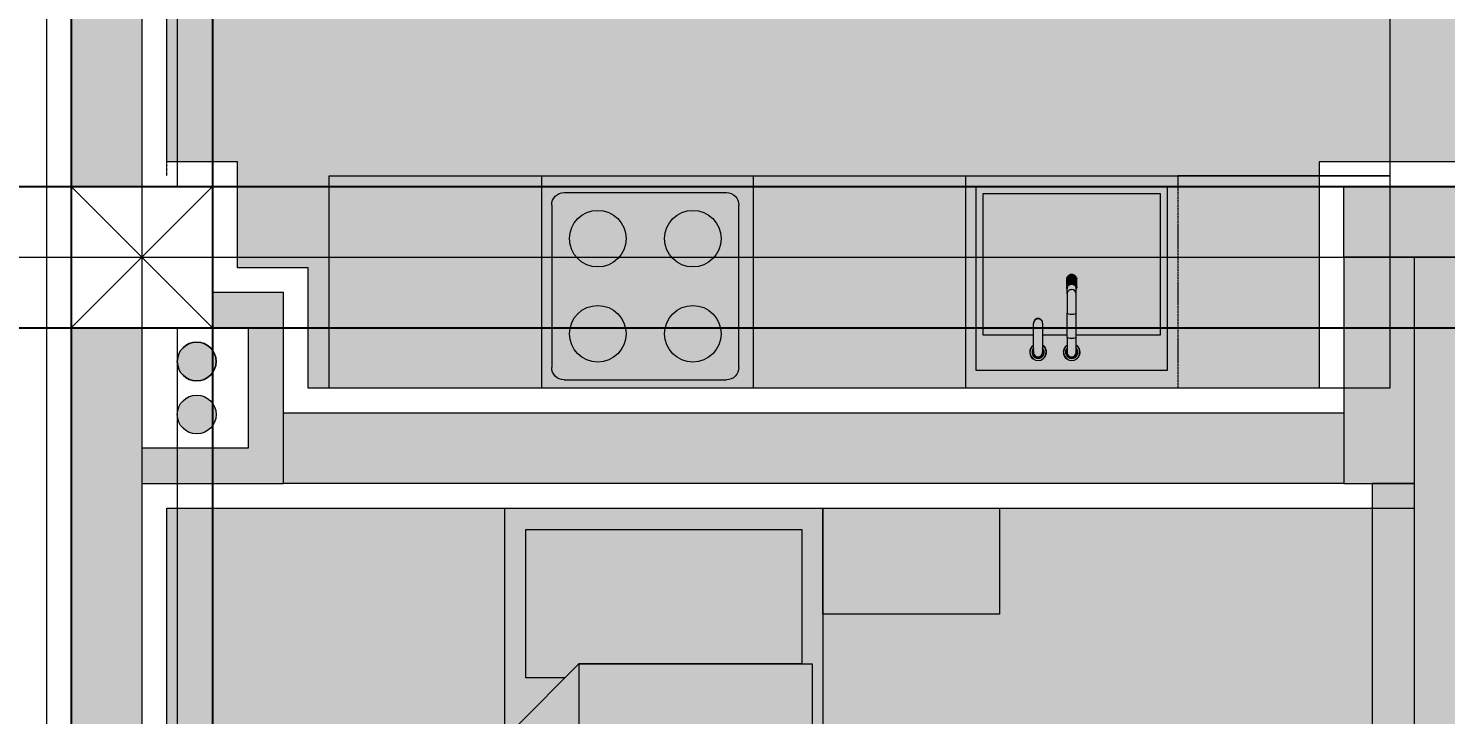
# Model space of a CAD drawing. Header units: millimetres. Extents: x 475616349 to 476941521, y 4620115302 to 4621446928.
# Drawn here: x 476469284 to 476473293, y 4620346800 to 4620348741 of the extents above; entities that cross this region are included whole.
import ezdxf

# ---------------------------------------------------------------- set-up
doc = ezdxf.new("R2010")
doc.units = ezdxf.units.MM
doc.header["$MEASUREMENT"] = 0
doc.linetypes.add('ACAD_ISO02W100', pattern=[7.5, 6, -1.5])
doc.linetypes.add('dash fine 0_25', pattern=[0.5952, 0.2976, -0.2976])
for name, color, linetype, lineweight in [('2D Drafting - General_Pen_No__1_Pen_No__7', 7, 'Continuous', 0), ('2D Drafting - General_Pen_No__250_Pen_No__7_Pen_No__250', 7, 'Continuous', 0), ('2D Drafting - General_Pen_No__250_Pen_No__7_Pen_No__7', 7, 'Continuous', 0), ('G-Anno-Nplt_Pen_No__151', 151, 'Continuous', 0), ('G-Anno-Nplt_Pen_No__4', 7, 'Continuous', 0), ('New_--------AVEJI_MODZRAVI_Pen_No__7', 7, 'Continuous', 0), ('New_--------AVEJI_UDZRAVI_Pen_No__7', 7, 'Continuous', 0), ('New_R03_Nakveti_Pen_No__4', 7, 'Continuous', 0), ('New_reg_nak_Pen_No__7', 7, 'Continuous', 0), ('shaxtebi da milebi_Pen_No__1_Pen_No__1_Pen_No__1', 1, 'Continuous', 0), ('shaxtebi da milebi_Pen_No__1_Pen_No__1_Pen_No__250', 7, 'Continuous', 0), ('shaxtebi da milebi_Pen_No__5_Pen_No__5_Pen_No__250', 7, 'Continuous', 0), ('zoma_Pen_No__5_Pen_No__5', 5, 'Continuous', 0)]:
    doc.layers.add(name, color=color, linetype=linetype, lineweight=lineweight)
doc.layers.add('New_--aveji_Pen_No__251', color=7, linetype='Continuous', lineweight=0, true_color=0x656565)
doc.layers.add('shaxtebi da milebi_Pen_No__5_Pen_No__5_Pen_No__252', color=7, linetype='Continuous', lineweight=0, true_color=0x666666)
doc.layers.add('New_R03_Nakveti', color=7, linetype='Continuous')
doc.layers.add('zoma', color=7, linetype='Continuous')
doc.styles.add('GENERATED_STYLE_2', font='arial.ttf')
doc.dimstyles.new('GENERATED_STYLE__12', dxfattribs={"dimtxt": 150, "dimasz": 68.640772, "dimexe": 0.18, "dimexo": 900, "dimgap": 0.09, "dimtad": 1, "dimlfac": 0.001, "dimzin": 0, "dimdsep": 46, "dimtxsty": 'GENERATED_STYLE_2', "dimblk": 'ARROWHEAD_2', "dimblk1": 'ARROWHEAD_2', "dimblk2": 'ARROWHEAD_2', "dimcen": 0.09, "dimclrd": 7, "dimclre": 7, "dimclrt": 7, "dimadec": 0, "dimazin": 0, "dimtfac": 1, "dimtdec": 4, "dimtmove": 2, "dimatfit": 3, "dimfxl": 1, "dimtolj": 1, "dimtzin": 0, "dimarcsym": 0})
doc.dimstyles.new('GENERATED_STYLE__3', dxfattribs={"dimtxt": 200, "dimasz": 64.421331, "dimexe": 0.18, "dimexo": 3, "dimgap": 0.09, "dimtad": 1, "dimtih": 1, "dimtoh": 1, "dimlfac": 0.001, "dimzin": 0, "dimdsep": 46, "dimtxsty": 'GENERATED_STYLE_2', "dimblk": 'ARROWHEAD_2', "dimblk1": 'ARROWHEAD_2', "dimblk2": 'ARROWHEAD_2', "dimcen": 0.09, "dimclrd": 142, "dimclre": 142, "dimclrt": 142, "dimadec": 0, "dimazin": 0, "dimtfac": 1, "dimtdec": 4, "dimtmove": 2, "dimatfit": 3, "dimfxl": 1, "dimtolj": 1, "dimtzin": 0, "dimarcsym": 0})
doc.dimstyles.new('GENERATED_STYLE__9', dxfattribs={"dimtxt": 100, "dimasz": 68.640772, "dimexe": 0.18, "dimexo": 900, "dimgap": 0.09, "dimtad": 1, "dimlfac": 0.001, "dimzin": 0, "dimdsep": 46, "dimtxsty": 'GENERATED_STYLE_2', "dimblk": 'ARROWHEAD_2', "dimblk1": 'ARROWHEAD_2', "dimblk2": 'ARROWHEAD_2', "dimcen": 0.09, "dimclrd": 7, "dimclre": 7, "dimclrt": 7, "dimadec": 0, "dimazin": 0, "dimtfac": 1, "dimtdec": 4, "dimtmove": 0, "dimatfit": 3, "dimfxl": 1, "dimtolj": 1, "dimtzin": 0, "dimarcsym": 0})

# ---------------------------------------------------------------- blocks, each defined once
blk = doc.blocks.new('Bed Layout 23_3')
at = {"layer": 'New_R03_Nakveti_Pen_No__4', "color": 7, "linetype": 'Continuous', "lineweight": 0}
for p, q in [((-450, 0), (-950, 0)), ((-950, 0), (-950, -300)), ((-450, -300), (-450, 0)), ((450, 0), (-450, 0)), ((-450, 0), (-450, -2000)), ((450, -2000), (450, 0)), ((-950, -300), (-450, -300)), ((240, -440), (240, -620)), ((420, -620), (240, -620)), ((-450, -2000), (450, -2000))]:
    blk.add_line(p, q, dxfattribs=at)
at = {"layer": 'New_R03_Nakveti_Pen_No__4', "color": 7, "linetype": 'Continuous', "lineweight": 0, "flags": 128}
for points in [[(240, -440), (280, -480), (390, -480), (390, -60), (-390, -60), (-390, -440)], [(-420, -1970), (420, -1970), (420, -620), (240, -440), (-420, -440)]]:
    blk.add_lwpolyline(points, close=True, dxfattribs=at)
blk = doc.blocks.new('ARROWHEAD_2')
at = {"color": 0, "linetype": 'Continuous', "lineweight": 0}
for p, q in [((-0.378, -0.655), (0.378, 0.655)), ((0, 0), (-1, 0))]:
    blk.add_line(p, q, dxfattribs=at)
blk = doc.blocks.new('*D4039')
at = {"layer": 'Defpoints', "color": 0, "linetype": 'Continuous', "transparency": 16777216}
for p in [(476469405, 4620355430.7), (476469805, 4620355430.7), (476469805, 4620338180.3)]:
    blk.add_point(p, dxfattribs=at)
at = {"layer": 'zoma', "color": 142, "linetype": 'Continuous', "lineweight": -2, "transparency": 16777216}
for p, q in [((476469405, 4620355427.7), (476469405, 4620338180.1)), ((476469805, 4620355427.7), (476469805, 4620338180.1)), ((476469469.4, 4620338180.3), (476469740.6, 4620338180.3))]:
    blk.add_line(p, q, dxfattribs=at)
at = {"layer": 'zoma', "color": 142, "linetype": 'Continuous', "lineweight": -2, "transparency": 16777216, "xscale": 64.4213309708986, "yscale": 64.4213309708986, "zscale": 64.4213309708986, "rotation": 180}
blk.add_blockref('ARROWHEAD_2', (476469405, 4620338180.3), dxfattribs=at)
at = {"layer": 'zoma', "color": 142, "linetype": 'Continuous', "lineweight": -2, "transparency": 16777216, "xscale": 64.4213309708986, "yscale": 64.4213309708986, "zscale": 64.4213309708986}
blk.add_blockref('ARROWHEAD_2', (476469805, 4620338180.3), dxfattribs=at)
at = {"layer": 'zoma', "color": 142, "linetype": 'Continuous', "lineweight": 0, "transparency": 16777216, "insert": (476469108.2, 4620338320.3), "char_height": 200, "attachment_point": 5, "style": 'GENERATED_STYLE_2'}
blk.add_mtext('\\A1;0.40', dxfattribs=at)
blk = doc.blocks.new('*D4040')
at = {"layer": 'Defpoints', "color": 0, "linetype": 'Continuous', "transparency": 16777216}
for p in [(476469805, 4620355430.7), (476476305, 4620355430.7), (476476305, 4620338180.3)]:
    blk.add_point(p, dxfattribs=at)
at = {"layer": 'zoma', "color": 142, "linetype": 'Continuous', "lineweight": -2, "transparency": 16777216}
for p, q in [((476469805, 4620355427.7), (476469805, 4620338180.1)), ((476476305, 4620355427.7), (476476305, 4620338180.1)), ((476469869.4, 4620338180.3), (476476240.6, 4620338180.3))]:
    blk.add_line(p, q, dxfattribs=at)
at = {"layer": 'zoma', "color": 142, "linetype": 'Continuous', "lineweight": -2, "transparency": 16777216, "xscale": 64.4213309708986, "yscale": 64.4213309708986, "zscale": 64.4213309708986, "rotation": 180}
blk.add_blockref('ARROWHEAD_2', (476469805, 4620338180.3), dxfattribs=at)
at = {"layer": 'zoma', "color": 142, "linetype": 'Continuous', "lineweight": -2, "transparency": 16777216, "xscale": 64.4213309708986, "yscale": 64.4213309708986, "zscale": 64.4213309708986}
blk.add_blockref('ARROWHEAD_2', (476476305, 4620338180.3), dxfattribs=at)
at = {"layer": 'zoma', "color": 142, "linetype": 'Continuous', "lineweight": 0, "transparency": 16777216, "insert": (476473048.7, 4620338320.3), "char_height": 200, "attachment_point": 5, "style": 'GENERATED_STYLE_2'}
blk.add_mtext('\\A1;6.50', dxfattribs=at)
blk = doc.blocks.new('*D3923')
at = {"layer": 'Defpoints', "color": 0, "linetype": 'Continuous', "transparency": 16777216}
for p in [(476467805.1, 4620355693.7), (476533682.1, 4620355693.7), (476467805.1, 4620340493.7)]:
    blk.add_point(p, dxfattribs=at)
at = {"layer": 'zoma', "color": 7, "linetype": 'Continuous', "lineweight": -2, "transparency": 16777216}
for p, q in [((476468705.1, 4620355693.7), (476533682.3, 4620355693.7)), ((476533682.1, 4620355625.1), (476533682.1, 4620348251.7)), ((476533682.1, 4620340562.4), (476533682.1, 4620347923.8)), ((476468705.1, 4620340493.7), (476533682.3, 4620340493.7))]:
    blk.add_line(p, q, dxfattribs=at)
at = {"layer": 'zoma', "color": 7, "linetype": 'Continuous', "lineweight": -2, "transparency": 16777216, "xscale": 68.64077230571034, "yscale": 68.64077230571034, "zscale": 68.64077230571034}
for p, rotation in [((476533682.1, 4620355693.7), 90), ((476533682.1, 4620340493.7), 270)]:
    blk.add_blockref('ARROWHEAD_2', p, dxfattribs=dict(at, rotation=rotation))
at = {"layer": 'zoma', "color": 7, "linetype": 'Continuous', "lineweight": 0, "transparency": 16777216, "insert": (476533682.1, 4620348087.8), "char_height": 100, "attachment_point": 5, "rotation": 90, "style": 'GENERATED_STYLE_2'}
blk.add_mtext('\\A1;15.20', dxfattribs=at)
blk = doc.blocks.new('*D3927')
at = {"layer": 'Defpoints', "color": 0, "linetype": 'Continuous', "transparency": 16777216}
for p in [(476467805.1, 4620347893.7), (476532893, 4620347893.7), (476467805.1, 4620345293.7)]:
    blk.add_point(p, dxfattribs=at)
at = {"layer": 'zoma', "color": 7, "linetype": 'Continuous', "lineweight": -2, "transparency": 16777216}
for p, q in [((476468705.1, 4620347893.7), (476532893.2, 4620347893.7)), ((476532893, 4620347825.1), (476532893, 4620346718.1)), ((476532893, 4620345362.4), (476532893, 4620346456.8)), ((476468705.1, 4620345293.7), (476532893.2, 4620345293.7))]:
    blk.add_line(p, q, dxfattribs=at)
at = {"layer": 'zoma', "color": 7, "linetype": 'Continuous', "lineweight": -2, "transparency": 16777216, "xscale": 68.64077230571034, "yscale": 68.64077230571034, "zscale": 68.64077230571034}
for p, rotation in [((476532893, 4620347893.7), 90), ((476532893, 4620345293.7), 270)]:
    blk.add_blockref('ARROWHEAD_2', p, dxfattribs=dict(at, rotation=rotation))
at = {"layer": 'zoma', "color": 7, "linetype": 'Continuous', "lineweight": 0, "transparency": 16777216, "insert": (476532893, 4620346587.4), "char_height": 100, "attachment_point": 5, "rotation": 90, "style": 'GENERATED_STYLE_2'}
blk.add_mtext('\\A1;2.60', dxfattribs=at)
blk = doc.blocks.new('*D3928')
at = {"layer": 'Defpoints', "color": 0, "linetype": 'Continuous', "transparency": 16777216}
for p in [(476467805.1, 4620348293.7), (476533022.8, 4620348293.7), (476467805.1, 4620347893.7)]:
    blk.add_point(p, dxfattribs=at)
at = {"layer": 'zoma', "color": 7, "linetype": 'Continuous', "lineweight": -2, "transparency": 16777216}
for p, q in [((476468705.1, 4620348293.7), (476533022.9, 4620348293.7)), ((476533022.8, 4620348225.1), (476533022.8, 4620347962.4)), ((476468705.1, 4620347893.7), (476533022.9, 4620347893.7)), ((476533022.8, 4620347893.7), (476533022.8, 4620347596.9))]:
    blk.add_line(p, q, dxfattribs=at)
at = {"layer": 'zoma', "color": 7, "linetype": 'Continuous', "lineweight": -2, "transparency": 16777216, "xscale": 68.64077230571034, "yscale": 68.64077230571034, "zscale": 68.64077230571034}
for p, rotation in [((476533022.8, 4620348293.7), 90), ((476533022.8, 4620347893.7), 270)]:
    blk.add_blockref('ARROWHEAD_2', p, dxfattribs=dict(at, rotation=rotation))
at = {"layer": 'zoma', "color": 7, "linetype": 'Continuous', "lineweight": 0, "transparency": 16777216, "insert": (476532893, 4620347596.9), "char_height": 100, "attachment_point": 5, "rotation": 90, "style": 'GENERATED_STYLE_2'}
blk.add_mtext('\\A1;0.40', dxfattribs=at)
blk = doc.blocks.new('*D3929')
at = {"layer": 'Defpoints', "color": 0, "linetype": 'Continuous', "transparency": 16777216}
for p in [(476467805.3, 4620348893.7), (476532893, 4620348893.7), (476467805.1, 4620348293.7)]:
    blk.add_point(p, dxfattribs=at)
at = {"layer": 'zoma', "color": 7, "linetype": 'Continuous', "lineweight": -2, "transparency": 16777216}
for p, q in [((476468705.3, 4620348893.7), (476532893.2, 4620348893.7)), ((476532893, 4620348825.1), (476532893, 4620348717.2)), ((476532893, 4620348362.4), (476532893, 4620348457.6)), ((476468705.1, 4620348293.7), (476532893.2, 4620348293.7))]:
    blk.add_line(p, q, dxfattribs=at)
at = {"layer": 'zoma', "color": 7, "linetype": 'Continuous', "lineweight": -2, "transparency": 16777216, "xscale": 68.64077230571034, "yscale": 68.64077230571034, "zscale": 68.64077230571034}
for p, rotation in [((476532893, 4620348893.7), 90), ((476532893, 4620348293.7), 270)]:
    blk.add_blockref('ARROWHEAD_2', p, dxfattribs=dict(at, rotation=rotation))
at = {"layer": 'zoma', "color": 7, "linetype": 'Continuous', "lineweight": 0, "transparency": 16777216, "insert": (476532893, 4620348587.4), "char_height": 100, "attachment_point": 5, "rotation": 90, "style": 'GENERATED_STYLE_2'}
blk.add_mtext('\\A1;0.60', dxfattribs=at)
blk = doc.blocks.new('*D3949')
at = {"layer": 'Defpoints', "color": 0, "linetype": 'Continuous', "transparency": 16777216}
for p in [(476469405, 4620355693.8), (476453332.4, 4620340493.8), (476469405, 4620340493.8)]:
    blk.add_point(p, dxfattribs=at)
at = {"layer": 'zoma', "color": 7, "linetype": 'Continuous', "lineweight": -2, "transparency": 16777216}
for p, q in [((476469405, 4620354793.8), (476469405, 4620340493.6)), ((476453332.4, 4620341393.8), (476453332.4, 4620340493.9)), ((476453401.1, 4620340493.8), (476469336.4, 4620340493.8))]:
    blk.add_line(p, q, dxfattribs=at)
at = {"layer": 'zoma', "color": 7, "linetype": 'Continuous', "lineweight": -2, "transparency": 16777216, "xscale": 68.64077230571034, "yscale": 68.64077230571034, "zscale": 68.64077230571034, "rotation": 180}
blk.add_blockref('ARROWHEAD_2', (476453332.4, 4620340493.8), dxfattribs=at)
at = {"layer": 'zoma', "color": 7, "linetype": 'Continuous', "lineweight": -2, "transparency": 16777216, "xscale": 68.64077230571034, "yscale": 68.64077230571034, "zscale": 68.64077230571034}
blk.add_blockref('ARROWHEAD_2', (476469405, 4620340493.8), dxfattribs=at)
at = {"layer": 'zoma', "color": 7, "linetype": 'Continuous', "lineweight": 0, "transparency": 16777216, "insert": (476466938.6, 4620340843.8), "char_height": 150, "attachment_point": 5, "style": 'GENERATED_STYLE_2'}
blk.add_mtext('\\A1;16.07', dxfattribs=at)

msp = doc.modelspace()

# ---------------------------------------------------------------- hatches: boundary and pattern name
at = {"layer": '2D Drafting - General_Pen_No__250_Pen_No__7_Pen_No__7', "linetype": 'Continuous', "lineweight": 0}
for points in [[(476469605.267, 4620348893.75), (476469605.267, 4620348293.75), (476469405.267, 4620348293.75), (476469405.267, 4620348893.75)], [(476476305.012, 4620348293.75), (476476305.012, 4620348093.75), (476473005.012, 4620348093.75), (476473005.012, 4620348293.75)], [(476473005.012, 4620348093.75), (476473005.012, 4620347453.562), (476473205.012, 4620347453.562), (476473205.012, 4620348093.75)], [(476469604.998, 4620347453.563), (476470004.998, 4620347453.563), (476470004.998, 4620347993.75), (476469904.998, 4620347993.75), (476469804.998, 4620347993.75), (476469804.998, 4620347893.75), (476469904.998, 4620347893.75), (476469904.998, 4620347553.75), (476469604.998, 4620347553.75)], [(476469605.012, 4620347893.75), (476469605.012, 4620346693.75), (476469405.012, 4620346693.75), (476469405.012, 4620347893.75)], [(476470004.998, 4620347653.563), (476473005.012, 4620347653.563), (476473005.012, 4620347453.563), (476470004.998, 4620347453.563)], [(476473205.012, 4620345063.087), (476473205.012, 4620347453.563), (476473085.012, 4620347453.563), (476473085.012, 4620345063.087)]]:
    msp.add_hatch(color=7, dxfattribs=at).paths.add_polyline_path(points)
at = {"layer": 'G-Anno-Nplt_Pen_No__151', "linetype": 'Continuous', "lineweight": 0, "true_color": 0x1f2f3f}
for points in [[(476469675.012, 4620353823.75), (476473275.012, 4620353823.75), (476473275.012, 4620355423.75), (476476235.012, 4620355423.75), (476476235.012, 4620355223.75), (476476235.012, 4620352356.916), (476476305.012, 4620352356.916), (476476305.012, 4620350454.126), (476475905.012, 4620350454.126), (476475905.012, 4620349843.75), (476476435.012, 4620349843.75), (476476435.012, 4620348363.75), (476472935.012, 4620348363.75), (476472935.012, 4620347723.563), (476470075.012, 4620347723.563), (476470075.012, 4620348063.751), (476469875.012, 4620348063.751), (476469875.012, 4620348363.75), (476469675.012, 4620348363.75)], [(476469675.011, 4620340963.75), (476469675.011, 4620347383.562), (476473205.012, 4620347383.562), (476473205.012, 4620348093.75), (476475864.81, 4620348093.75), (476475864.81, 4620347693.75), (476476475.012, 4620347693.75), (476476475.012, 4620347823.75), (476476775.012, 4620347823.75), (476476775.012, 4620348383.675), (476478735.012, 4620348383.675), (476478735.012, 4620347943.488), (476479135.012, 4620347943.488), (476479135.012, 4620342963.75), (476476435.012, 4620342963.756), (476476435.012, 4620340963.75), (476476235.012, 4620340963.75), (476476235.012, 4620340763.75), (476469875.012, 4620340763.75), (476469875.012, 4620340963.75)]]:
    msp.add_hatch(color=169, dxfattribs=at).paths.add_polyline_path(points)
at = {"layer": 'shaxtebi da milebi_Pen_No__1_Pen_No__1_Pen_No__1', "linetype": 'Continuous', "lineweight": 0}
h = msp.add_hatch(color=1, dxfattribs=at)
edge = h.paths.add_edge_path()
edge.add_arc((476469759.998, 4620347798.75), 55, 270.000001, 450.000001)
edge.add_arc((476469759.998, 4620347798.75), 55, 90.000001, 270.000001)
at = {"layer": 'shaxtebi da milebi_Pen_No__5_Pen_No__5_Pen_No__252', "linetype": 'Continuous', "lineweight": 0, "true_color": 0x666666}
h = msp.add_hatch(color=251, dxfattribs=at)
edge = h.paths.add_edge_path()
edge.add_arc((476469759.998, 4620347648.75), 55, 90, 270, ccw=False)
edge.add_arc((476469759.998, 4620347648.75), 55, -90, 90, ccw=False)

# ---------------------------------------------------------------- linework, layer by layer
at = {"layer": '2D Drafting - General_Pen_No__1_Pen_No__7', "color": 7, "linetype": 'Continuous', "lineweight": 0}
for p, q in [((476469405.012, 4620347893.75), (476469805.012, 4620348293.75)), ((476469805.012, 4620347893.75), (476469405.012, 4620348293.75))]:
    msp.add_line(p, q, dxfattribs=at)
at = {"layer": '2D Drafting - General_Pen_No__1_Pen_No__7', "color": 7, "linetype": 'Continuous', "lineweight": 0, "flags": 128}
for points in [[(476469405.012, 4620348293.75), (476469405.012, 4620355293.75), (476469705.012, 4620355293.75), (476469705.012, 4620348293.75)], [(476469405.012, 4620347893.75), (476469805.012, 4620347893.75), (476469805.012, 4620348293.75), (476469405.012, 4620348293.75)], [(476469405.012, 4620340893.75), (476469405.012, 4620347893.75), (476469705.012, 4620347893.75), (476469705.012, 4620340893.75)]]:
    msp.add_lwpolyline(points, close=True, dxfattribs=at)
at = {"layer": '2D Drafting - General_Pen_No__250_Pen_No__7_Pen_No__250', "color": 7, "linetype": 'Continuous', "lineweight": 0, "flags": 128}
for points in [[(476473005.012, 4620348093.75), (476473005.012, 4620347453.562), (476473205.012, 4620347453.562), (476473205.012, 4620348093.75)], [(476469604.998, 4620347453.563), (476470004.998, 4620347453.563), (476470004.998, 4620347993.75), (476469904.998, 4620347993.75), (476469804.998, 4620347993.75), (476469804.998, 4620347893.75), (476469904.998, 4620347893.75), (476469904.998, 4620347553.75), (476469604.998, 4620347553.75)], [(476473205.012, 4620345063.087), (476473205.012, 4620347453.563), (476473085.012, 4620347453.563), (476473085.012, 4620345063.087)]]:
    msp.add_lwpolyline(points, close=True, dxfattribs=at)
at = {"layer": '2D Drafting - General_Pen_No__250_Pen_No__7_Pen_No__7', "color": 7, "linetype": 'Continuous', "lineweight": 0, "flags": 128}
for points in [[(476476305.012, 4620348293.75), (476476305.012, 4620348093.75), (476473005.012, 4620348093.75), (476473005.012, 4620348293.75)], [(476470004.998, 4620347653.563), (476473005.012, 4620347653.563), (476473005.012, 4620347453.563), (476470004.998, 4620347453.563)]]:
    msp.add_lwpolyline(points, close=True, dxfattribs=at)
at = {"layer": 'G-Anno-Nplt_Pen_No__4', "color": 7, "linetype": 'Continuous', "lineweight": 0, "flags": 128}
for points in [[(476469675.012, 4620353823.75), (476473275.012, 4620353823.75), (476473275.012, 4620355423.75), (476476235.012, 4620355423.75), (476476235.012, 4620355223.75), (476476235.012, 4620352356.916), (476476305.012, 4620352356.916), (476476305.012, 4620350454.126), (476475905.012, 4620350454.126), (476475905.012, 4620349843.75), (476476435.012, 4620349843.75), (476476435.012, 4620348363.75), (476472935.012, 4620348363.75), (476472935.012, 4620347723.563), (476470075.012, 4620347723.563), (476470075.012, 4620348063.751), (476469875.012, 4620348063.751), (476469875.012, 4620348363.75), (476469675.012, 4620348363.75)], [(476469675.011, 4620340963.75), (476469675.011, 4620347383.562), (476473205.012, 4620347383.562), (476473205.012, 4620348093.75), (476475864.81, 4620348093.75), (476475864.81, 4620347693.75), (476476475.012, 4620347693.75), (476476475.012, 4620347823.75), (476476775.012, 4620347823.75), (476476775.012, 4620348383.675), (476478735.012, 4620348383.675), (476478735.012, 4620347943.488), (476479135.012, 4620347943.488), (476479135.012, 4620342963.75), (476476435.012, 4620342963.756), (476476435.012, 4620340963.75), (476476235.012, 4620340963.75), (476476235.012, 4620340763.75), (476469875.012, 4620340763.75), (476469875.012, 4620340963.75)]]:
    msp.add_lwpolyline(points, close=True, dxfattribs=at)
at = {"layer": 'New_--------AVEJI_MODZRAVI_Pen_No__7', "color": 7, "linetype": 'dash fine 0_25', "lineweight": 0}
msp.add_lwpolyline([(476469675.012, 4620348323.564), (476469675.012, 4620348987.083), (476473135.013, 4620348987.082)], dxfattribs=at)
at = {"layer": 'New_--------AVEJI_UDZRAVI_Pen_No__7', "color": 7, "linetype": 'Continuous', "lineweight": 0}
for p, q in [((476473135.013, 4620348987.082), (476473135.012, 4620348323.562)), ((476473135.012, 4620348323.562), (476472535.012, 4620348323.563)), ((476470799.161, 4620348276.517), (476471258.428, 4620348276.517)), ((476470763.986, 4620348241.343), (476470763.986, 4620347782.075)), ((476471293.637, 4620347782.075), (476471293.637, 4620348241.343)), ((476470799.16, 4620347746.901), (476471258.428, 4620347746.9))]:
    msp.add_line(p, q, dxfattribs=at)
for points in [[(476473135.012, 4620348323.563), (476473135.012, 4620347723.563), (476470135.012, 4620347723.563), (476470135.012, 4620348323.563)], [(476470135.012, 4620347723.563), (476470135.012, 4620348323.563), (476470735.012, 4620348323.563), (476470735.012, 4620347723.563)], [(476471335.012, 4620347723.563), (476471335.012, 4620348323.563), (476471935.012, 4620348323.563), (476471935.012, 4620347723.563)]]:
    msp.add_lwpolyline(points, close=True, dxfattribs=at)
for centre in [(476470894.369, 4620348146.169), (476471163.254, 4620348146.169), (476470894.369, 4620347877.249), (476471163.254, 4620347877.249)]:
    msp.add_circle(centre, 80, dxfattribs=at)
for points in [[(476470763.986, 4620348241.343), (476470763.986, 4620348260.773), (476470779.73, 4620348276.517), (476470799.161, 4620348276.517)], [(476471258.428, 4620348276.517), (476471277.859, 4620348276.517), (476471293.637, 4620348260.773), (476471293.637, 4620348241.343)], [(476470799.16, 4620347746.901), (476470779.73, 4620347746.901), (476470763.986, 4620347762.645), (476470763.986, 4620347782.075)], [(476471293.637, 4620347782.075), (476471293.637, 4620347762.644), (476471277.858, 4620347746.9), (476471258.462, 4620347746.9)]]:
    msp.add_open_spline(points, degree=3, dxfattribs=at)
at = {"layer": 'New_--aveji_Pen_No__251', "color": 251, "linetype": 'Continuous', "lineweight": 0, "true_color": 0x656565}
for p, q in [((476472220.826, 4620348033.725), (476472220.826, 4620348009.762)), ((476472220.826, 4620348005.935), (476472220.826, 4620348029.898)), ((476472221.085, 4620348010.918), (476472221.085, 4620348034.881)), ((476472222.731, 4620348038.417), (476472222.731, 4620348014.454)), ((476472223.467, 4620348015.434), (476472223.467, 4620348039.397)), ((476472226.039, 4620348040.611), (476472226.039, 4620348014.96)), ((476472226.509, 4620348042.103), (476472226.509, 4620348018.14)), ((476472227.61, 4620348018.794), (476472227.61, 4620348042.757)), ((476472230.165, 4620348043.064), (476472230.165, 4620348017.413)), ((476472231.584, 4620348044.221), (476472231.584, 4620348020.258)), ((476472232.882, 4620348020.488), (476472232.882, 4620348044.451)), ((476472235.031, 4620348043.925), (476472235.031, 4620348018.274)), ((476472237.183, 4620348044.451), (476472237.183, 4620348020.488)), ((476472238.482, 4620348020.258), (476472238.482, 4620348044.221)), ((476472239.898, 4620348043.064), (476472239.898, 4620348017.413)), ((476472242.454, 4620348042.755), (476472242.454, 4620348018.787)), ((476472242.455, 4620348042.756), (476472242.455, 4620348018.793)), ((476472243.556, 4620348018.138), (476472243.556, 4620348042.101)), ((476472244.023, 4620348040.611), (476472244.023, 4620348014.96)), ((476472246.594, 4620348039.394), (476472246.594, 4620348015.426)), ((476472246.597, 4620348039.394), (476472246.597, 4620348015.431)), ((476472247.333, 4620348014.451), (476472247.333, 4620348038.414)), ((476472248.975, 4620348034.879), (476472248.975, 4620348010.911)), ((476472248.978, 4620348034.878), (476472248.978, 4620348010.915)), ((476472249.232, 4620348009.75), (476472249.232, 4620348005.929)), ((476472249.236, 4620348009.759), (476472249.236, 4620348033.722)), ((476472249.236, 4620348009.758), (476472249.236, 4620348005.932)), ((476472222.151, 4620347990.496), (476472222.151, 4620348005.215)), ((476472222.151, 4620347990.496), (476472222.151, 4620347935.375)), ((476472247.911, 4620347990.496), (476472247.911, 4620348005.215)), ((476472247.911, 4620347935.375), (476472247.911, 4620347990.496)), ((476472222.151, 4620347867.334), (476472222.151, 4620347935.375)), ((476472247.911, 4620347867.334), (476472247.911, 4620347935.375)), ((476472127.081, 4620347907.752), (476472127.081, 4620347906.328)), ((476472127.081, 4620347824.863), (476472127.081, 4620347906.328)), ((476472152.84, 4620347906.328), (476472152.84, 4620347907.752)), ((476472152.84, 4620347906.328), (476472152.84, 4620347824.863)), ((476472222.151, 4620347873.298), (476472152.84, 4620347873.298)), ((476472222.151, 4620347867.334), (476472222.151, 4620347824.863)), ((476472247.911, 4620347824.863), (476472247.911, 4620347867.334))]:
    msp.add_line(p, q, dxfattribs=at)
at = {"layer": 'New_--aveji_Pen_No__251', "color": 251, "linetype": 'ACAD_ISO02W100', "lineweight": 0, "true_color": 0x656565}
for points in [[(476471935.012, 4620348323.563), (476471935.012, 4620347723.563)], [(476472535.012, 4620348323.563), (476472535.012, 4620347723.563)]]:
    msp.add_lwpolyline(points, dxfattribs=at)
at = {"layer": 'New_--aveji_Pen_No__251', "color": 251, "linetype": 'Continuous', "lineweight": 0, "true_color": 0x656565}
msp.add_lwpolyline([(476471964.955, 4620347773.563), (476471964.955, 4620348293.563), (476472505.07, 4620348293.563), (476472505.07, 4620347773.563)], close=True, dxfattribs=at)
msp.add_lwpolyline([(476472127.081, 4620347873.298), (476471984.955, 4620347873.298), (476471984.955, 4620348273.563), (476472485.07, 4620348273.563), (476472485.07, 4620347873.298), (476472247.911, 4620347873.298)], dxfattribs=at)
for centre, radius, start, end in [((476472139.96, 4620347824.863), 23.813, 122.741861, 270.00001), ((476472139.96, 4620347824.863), 23.805, 122.755091, 270.00001), ((476472139.96, 4620347824.863), 23.778, 122.796756, 270.00001), ((476472139.96, 4620347824.863), 23.724, 122.880384, 270.00001), ((476472139.96, 4620347824.863), 23.635, 123.020132, 270.00001), ((476472139.96, 4620347824.863), 23.146, 123.811219, 270.00001), ((476472139.96, 4620347824.863), 17.327, 138.016928, 270.00001), ((476472139.96, 4620347824.863), 16.761, 140.211072, 270.00001), ((476472139.96, 4620347824.863), 16.55, 141.097189, 270.00001), ((476472139.96, 4620347824.863), 16.328, 142.073593, 270.00001), ((476472139.96, 4620347824.863), 15.483, 146.287753, 270.00001), ((476472139.96, 4620347824.863), 13.402, 163.949103, 270.00001), ((476472139.96, 4620347824.863), 12.88, 180, 0), ((476472139.96, 4620347824.863), 23.813, 270.00001, 57.258148), ((476472139.96, 4620347824.863), 23.805, 270.00001, 57.244921), ((476472139.96, 4620347824.863), 23.778, 270.00001, 57.203255), ((476472139.96, 4620347824.863), 23.724, 270.00001, 57.119677), ((476472139.96, 4620347824.863), 23.635, 270.00001, 56.979877), ((476472139.96, 4620347824.863), 23.146, 270.00001, 56.188789), ((476472139.96, 4620347824.863), 17.327, 270.00001, 41.983076), ((476472139.96, 4620347824.863), 16.761, 270.00001, 39.78893), ((476472139.96, 4620347824.863), 16.55, 270.00001, 38.902813), ((476472139.96, 4620347824.863), 16.328, 270.00001, 37.926409), ((476472139.96, 4620347824.863), 15.483, 270.00001, 33.712249), ((476472139.96, 4620347824.863), 13.402, 270.00001, 16.050897), ((476472235.031, 4620347824.863), 23.813, 122.741861, 270.00001), ((476472235.031, 4620347824.863), 23.805, 122.755091, 270.00001), ((476472235.031, 4620347824.863), 23.778, 122.796756, 270.00001), ((476472235.031, 4620347824.863), 23.724, 122.880384, 270.00001), ((476472235.031, 4620347824.863), 23.635, 123.020132, 270.00001), ((476472235.031, 4620347824.863), 23.146, 123.811219, 270.00001), ((476472235.031, 4620347824.863), 17.327, 138.016928, 270.00001), ((476472235.031, 4620347824.863), 16.761, 140.211072, 270.00001), ((476472235.031, 4620347824.863), 16.55, 141.097189, 270.00001), ((476472235.031, 4620347824.863), 16.328, 142.073593, 270.00001), ((476472235.031, 4620347824.863), 15.483, 146.287753, 270.00001), ((476472235.031, 4620347824.863), 13.402, 163.949103, 270.00001), ((476472235.031, 4620347824.863), 12.88, 180, 270.00001), ((476472235.031, 4620347824.863), 23.813, 270.00001, 57.258148), ((476472235.031, 4620347824.863), 23.805, 270.00001, 57.244921), ((476472235.031, 4620347824.863), 23.778, 270.00001, 57.203255), ((476472235.031, 4620347824.863), 23.724, 270.00001, 57.119677), ((476472235.031, 4620347824.863), 23.635, 270.00001, 56.979879), ((476472235.031, 4620347824.863), 23.146, 270.00001, 56.188789), ((476472235.031, 4620347824.863), 17.327, 270.00001, 41.983076), ((476472235.031, 4620347824.863), 16.761, 270.00001, 39.78893), ((476472235.031, 4620347824.863), 16.55, 270.00001, 38.902813), ((476472235.031, 4620347824.863), 16.328, 270.00001, 37.926409), ((476472235.031, 4620347824.863), 15.483, 270.00001, 33.712249), ((476472235.031, 4620347824.863), 13.402, 270.00001, 16.050897), ((476472235.031, 4620347824.863), 12.88, 270.00001, 0)]:
    msp.add_arc(centre, radius, start, end, dxfattribs=at)
for centre, major_axis, ratio, start_param, end_param in [((476472235.031, 4620348007.847), (-14.367, 0), 0.88988826, 0.15012236, 0.24232781), ((476472235.031, 4620348031.81), (-14.367, 0), 0.88988826, 6.04060858, 6.13281406), ((476472235.031, 4620348007.847), (-14.367, 0), 0.88988826, 6.04060858, 6.13281399), ((476472235.031, 4620348007.257), (-13.515, 0), 0.88988826, 5.97117764, 6.20216828), ((476472235.031, 4620348007.257), (-13.515, 0), 0.88988826, 0.08069143, 0.30793908), ((476472235.031, 4620348005.215), (-12.88, 0), 0.88988826, 4.71238898, 6.28318531), ((476472235.031, 4620348007.04), (-12.82, 0), 0.88988826, 5.90202136, 6.27159918), ((476472235.031, 4620348007.04), (-12.82, 0), 0.88988826, 0.01153518, 0.05090817), ((476472235.031, 4620348031.81), (-14.367, 0), 0.88988826, 5.64790952, 5.74011495), ((476472235.031, 4620348007.847), (-14.367, 0), 0.88988826, 5.64790952, 5.74011495), ((476472235.031, 4620348007.257), (-13.515, 0), 0.88988826, 5.57847855, 5.80946922), ((476472235.031, 4620348007.04), (-12.82, 0), 0.88988826, 5.50932229, 5.87890013), ((476472235.031, 4620348034.44), (-11.65, 0), 0.88988826, 5.57467637, 5.66419212), ((476472235.031, 4620348007.04), (-12.82, 0), 0.88988826, 5.1166232, 5.48620103), ((476472235.031, 4620348007.257), (-13.515, 0), 0.88988826, 5.18577946, 5.41677015), ((476472235.031, 4620348031.81), (-14.367, 0), 0.88988826, 5.25521041, 5.34741586), ((476472235.031, 4620348007.847), (-14.367, 0), 0.88988826, 5.25521041, 5.34741586), ((476472235.031, 4620348034.44), (-11.65, 0), 0.88988826, 4.10641306, 5.31802189), ((476472235.031, 4620348007.04), (-12.82, 0), 0.88988826, 4.72392409, 5.0935019), ((476472235.031, 4620348007.257), (-13.515, 0), 0.88988826, 4.79308039, 5.02407106), ((476472235.031, 4620348031.81), (-14.367, 0), 0.88988826, 4.86251134, 4.95471679), ((476472235.031, 4620348007.847), (-14.367, 0), 0.88988826, 4.86251133, 4.95471677), ((476472235.031, 4620348005.215), (12.88, 0), 0.88988826, -0.00000006, 1.57079633), ((476472235.031, 4620348007.04), (-12.82, 0), 0.88988826, 4.331225, 4.70080283), ((476472235.031, 4620348007.257), (-13.515, 0), 0.88988826, 4.40038131, 4.63137199), ((476472235.031, 4620348031.81), (-14.367, 0), 0.88988826, 4.46981225, 4.5620177), ((476472235.031, 4620348007.847), (-14.367, 0), 0.88988826, 4.46981226, 4.5620177), ((476472235.031, 4620348007.04), (-12.82, 0), 0.88988826, 3.93852589, 4.30810372), ((476472235.031, 4620348007.257), (-13.515, 0), 0.88988826, 4.00768224, 4.23867289), ((476472235.031, 4620348031.81), (-14.367, 0), 0.88988826, 4.07711315, 4.16931861), ((476472235.031, 4620348007.847), (-14.367, 0), 0.88988826, 4.0771132, 4.16931861), ((476472235.031, 4620348034.44), (-11.65, 0), 0.88988826, 3.76046563, 3.84980682), ((476472235.031, 4620348007.04), (-12.82, 0), 0.88988826, 3.54582678, 3.91540464), ((476472235.031, 4620348007.257), (-13.515, 0), 0.88988826, 3.61498315, 3.84597379), ((476472235.031, 4620348031.81), (-14.367, 0), 0.88988826, 3.68441407, 3.7766195), ((476472235.031, 4620348007.847), (-14.367, 0), 0.88988826, 3.68441407, 3.77661956), ((476472235.031, 4620348007.04), (12.82, 0), 0.88988826, 0.01153504, 0.38111292), ((476472235.031, 4620348007.04), (12.82, 0), 0.88988826, 6.23227716, 6.27159912), ((476472235.031, 4620348007.257), (13.515, 0), 0.88988826, 0.08069142, 0.31168208), ((476472235.031, 4620348007.257), (13.515, 0), 0.88988826, 5.97524624, 6.20216827), ((476472235.031, 4620348031.81), (14.367, 0), 0.88988826, 0.15012233, 0.24232779), ((476472235.031, 4620348007.847), (14.367, 0), 0.88988826, 0.15012233, 0.24232779), ((476472235.031, 4620347990.496), (-12.88, 0), 0.88988826, 4.71238898, 6.28318531), ((476472235.031, 4620347990.496), (12.88, 0), 0.88988826, 0.00000002, 1.57079632), ((476472235.031, 4620348007.847), (14.367, 0), 0.88988826, 6.04060856, 6.13281403), ((476472235.031, 4620347935.375), (12.88, 0), 0.23905575, 3.14159248, 4.71238898), ((476472235.031, 4620347935.375), (12.88, 0), 0.23905575, 4.71238898, 6.28318537), ((476472139.96, 4620347907.752), (-12.88, 0), 0.98480506, 3.14159243, 6.28318509), ((476472139.96, 4620347906.328), (12.88, 0), 0.98480799, -0.00000006, 3.14159267), ((476472235.031, 4620347867.334), (12.88, 0), 0.23905575, 3.14159271, 4.71238898), ((476472235.031, 4620347867.334), (12.88, 0), 0.23905575, 4.71238898, 6.28318537)]:
    msp.add_ellipse(centre, major_axis=major_axis, ratio=ratio, start_param=start_param, end_param=end_param, dxfattribs=at)
for points in [[(476472221.56, 4620348006.288), (476472221.323, 4620348006.166), (476472221.078, 4620348006.049), (476472220.826, 4620348005.935)], [(476472220.83, 4620348009.76), (476472221.081, 4620348009.227), (476472221.324, 4620348008.717), (476472221.56, 4620348008.231)], [(476472221.085, 4620348034.881), (476472221.462, 4620348035.301), (476472221.827, 4620348035.7), (476472222.181, 4620348036.08)], [(476472222.168, 4620348010.949), (476472221.818, 4620348010.931), (476472221.457, 4620348010.921), (476472221.085, 4620348010.918)], [(476472221.56, 4620348008.231), (476472221.783, 4620348007.865), (476472222, 4620348007.513), (476472222.212, 4620348007.173)], [(476472222.212, 4620348006.909), (476472222, 4620348006.704), (476472221.783, 4620348006.497), (476472221.56, 4620348006.288)], [(476472223.131, 4620348011.284), (476472222.819, 4620348011.172), (476472222.498, 4620348011.061), (476472222.168, 4620348010.949)], [(476472222.181, 4620348036.08), (476472222.367, 4620348036.23), (476472222.551, 4620348036.377), (476472222.731, 4620348036.521)], [(476472222.212, 4620348007.173), (476472222.243, 4620348007.107), (476472222.274, 4620348007.042), (476472222.305, 4620348006.978)], [(476472222.3, 4620348006.951), (476472222.271, 4620348006.937), (476472222.241, 4620348006.923), (476472222.212, 4620348006.909)], [(476472222.735, 4620348014.45), (476472222.827, 4620348013.856), (476472222.917, 4620348013.288), (476472223.004, 4620348012.744)], [(476472223.004, 4620348012.744), (476472223.086, 4620348012.325), (476472223.166, 4620348011.919), (476472223.244, 4620348011.528)], [(476472223.282, 4620348011.288), (476472223.232, 4620348011.287), (476472223.182, 4620348011.285), (476472223.131, 4620348011.284)], [(476472223.244, 4620348011.528), (476472223.257, 4620348011.448), (476472223.27, 4620348011.368), (476472223.282, 4620348011.288)], [(476472223.467, 4620348039.397), (476472223.908, 4620348039.671), (476472224.336, 4620348039.931), (476472224.75, 4620348040.174)], [(476472224.735, 4620348015.049), (476472224.325, 4620348015.165), (476472223.903, 4620348015.294), (476472223.467, 4620348015.434)], [(476472225.862, 4620348015.014), (476472225.496, 4620348015.022), (476472225.121, 4620348015.033), (476472224.735, 4620348015.049)], [(476472224.75, 4620348040.174), (476472225.152, 4620348040.319), (476472225.543, 4620348040.457), (476472225.923, 4620348040.587)], [(476472226.039, 4620348014.96), (476472225.98, 4620348014.977), (476472225.921, 4620348014.995), (476472225.862, 4620348015.014)], [(476472225.923, 4620348040.587), (476472225.962, 4620348040.595), (476472226, 4620348040.603), (476472226.039, 4620348040.611)], [(476472226.039, 4620348040.611), (476472226.046, 4620348040.644), (476472226.053, 4620348040.677), (476472226.06, 4620348040.71)], [(476472226.072, 4620348015.2), (476472226.061, 4620348015.12), (476472226.05, 4620348015.039), (476472226.039, 4620348014.96)], [(476472226.06, 4620348040.71), (476472226.13, 4620348040.98), (476472226.202, 4620348041.254), (476472226.276, 4620348041.532)], [(476472226.279, 4620348016.422), (476472226.208, 4620348016.001), (476472226.139, 4620348015.594), (476472226.072, 4620348015.2)], [(476472226.276, 4620348041.532), (476472226.351, 4620348041.722), (476472226.429, 4620348041.91), (476472226.509, 4620348042.097)], [(476472226.511, 4620348018.135), (476472226.432, 4620348017.539), (476472226.354, 4620348016.968), (476472226.279, 4620348016.422)], [(476472227.61, 4620348042.757), (476472228.048, 4620348042.876), (476472228.473, 4620348042.985), (476472228.884, 4620348043.082)], [(476472228.869, 4620348017.962), (476472228.462, 4620348018.223), (476472228.042, 4620348018.501), (476472227.61, 4620348018.794)], [(476472229.989, 4620348017.529), (476472229.625, 4620348017.666), (476472229.252, 4620348017.811), (476472228.869, 4620348017.962)], [(476472228.884, 4620348043.082), (476472229.283, 4620348043.085), (476472229.672, 4620348043.085), (476472230.049, 4620348043.081)], [(476472230.165, 4620348017.413), (476472230.106, 4620348017.451), (476472230.048, 4620348017.49), (476472229.989, 4620348017.529)], [(476472230.049, 4620348043.081), (476472230.088, 4620348043.075), (476472230.126, 4620348043.07), (476472230.165, 4620348043.064)], [(476472230.165, 4620348043.064), (476472230.186, 4620348043.092), (476472230.207, 4620348043.12), (476472230.229, 4620348043.148)], [(476472230.263, 4620348017.63), (476472230.23, 4620348017.557), (476472230.197, 4620348017.485), (476472230.165, 4620348017.413)], [(476472230.229, 4620348043.148), (476472230.439, 4620348043.368), (476472230.656, 4620348043.591), (476472230.878, 4620348043.816)], [(476472230.886, 4620348018.705), (476472230.673, 4620348018.334), (476472230.465, 4620348017.976), (476472230.263, 4620348017.63)], [(476472230.878, 4620348043.816), (476472231.106, 4620348043.954), (476472231.341, 4620348044.089), (476472231.584, 4620348044.22)], [(476472231.585, 4620348020.253), (476472231.345, 4620348019.713), (476472231.112, 4620348019.198), (476472230.886, 4620348018.705)], [(476472232.882, 4620348044.451), (476472233.251, 4620348044.428), (476472233.608, 4620348044.397), (476472233.954, 4620348044.361)], [(476472233.942, 4620348019.245), (476472233.599, 4620348019.639), (476472233.246, 4620348020.053), (476472232.882, 4620348020.488)], [(476472234.883, 4620348018.448), (476472234.578, 4620348018.704), (476472234.264, 4620348018.969), (476472233.942, 4620348019.245)], [(476472233.954, 4620348044.361), (476472234.29, 4620348044.234), (476472234.616, 4620348044.107), (476472234.934, 4620348043.98)], [(476472235.031, 4620348018.274), (476472234.982, 4620348018.332), (476472234.933, 4620348018.39), (476472234.883, 4620348018.448)], [(476472234.934, 4620348043.98), (476472234.966, 4620348043.962), (476472234.999, 4620348043.944), (476472235.031, 4620348043.925)], [(476472235.031, 4620348043.925), (476472235.063, 4620348043.944), (476472235.096, 4620348043.962), (476472235.128, 4620348043.98)], [(476472235.18, 4620348018.448), (476472235.13, 4620348018.39), (476472235.08, 4620348018.332), (476472235.031, 4620348018.274)], [(476472235.128, 4620348043.98), (476472235.447, 4620348044.107), (476472235.775, 4620348044.234), (476472236.112, 4620348044.36)], [(476472236.125, 4620348019.245), (476472235.801, 4620348018.969), (476472235.486, 4620348018.703), (476472235.18, 4620348018.448)], [(476472236.112, 4620348044.36), (476472236.458, 4620348044.397), (476472236.815, 4620348044.427), (476472237.183, 4620348044.45)], [(476472237.183, 4620348020.482), (476472236.82, 4620348020.049), (476472236.467, 4620348019.637), (476472236.125, 4620348019.245)], [(476472238.482, 4620348044.221), (476472238.725, 4620348044.089), (476472238.96, 4620348043.954), (476472239.188, 4620348043.815)], [(476472239.18, 4620348018.704), (476472238.954, 4620348019.198), (476472238.722, 4620348019.716), (476472238.482, 4620348020.258)], [(476472239.8, 4620348017.63), (476472239.599, 4620348017.975), (476472239.392, 4620348018.333), (476472239.18, 4620348018.704)], [(476472239.188, 4620348043.815), (476472239.409, 4620348043.59), (476472239.624, 4620348043.367), (476472239.834, 4620348043.147)], [(476472239.898, 4620348017.413), (476472239.865, 4620348017.485), (476472239.833, 4620348017.557), (476472239.8, 4620348017.63)], [(476472239.834, 4620348043.147), (476472239.855, 4620348043.119), (476472239.876, 4620348043.092), (476472239.898, 4620348043.064)], [(476472239.898, 4620348043.064), (476472239.936, 4620348043.07), (476472239.975, 4620348043.075), (476472240.013, 4620348043.081)], [(476472240.074, 4620348017.529), (476472240.015, 4620348017.49), (476472239.956, 4620348017.451), (476472239.898, 4620348017.413)], [(476472240.013, 4620348043.081), (476472240.392, 4620348043.084), (476472240.782, 4620348043.084), (476472241.182, 4620348043.08)], [(476472241.197, 4620348017.96), (476472240.813, 4620348017.809), (476472240.438, 4620348017.666), (476472240.074, 4620348017.529)], [(476472241.182, 4620348043.08), (476472241.593, 4620348042.983), (476472242.017, 4620348042.874), (476472242.454, 4620348042.755)], [(476472242.454, 4620348018.787), (476472242.022, 4620348018.495), (476472241.603, 4620348018.22), (476472241.197, 4620348017.96)], [(476472243.556, 4620348042.101), (476472243.636, 4620348041.912), (476472243.714, 4620348041.721), (476472243.789, 4620348041.529)], [(476472243.786, 4620348016.42), (476472243.712, 4620348016.967), (476472243.635, 4620348017.54), (476472243.556, 4620348018.138)], [(476472243.789, 4620348041.529), (476472243.862, 4620348041.252), (476472243.933, 4620348040.979), (476472244.002, 4620348040.709)], [(476472243.991, 4620348015.2), (476472243.925, 4620348015.592), (476472243.856, 4620348015.999), (476472243.786, 4620348016.42)], [(476472244.002, 4620348040.709), (476472244.009, 4620348040.676), (476472244.016, 4620348040.644), (476472244.023, 4620348040.611)], [(476472244.023, 4620348014.96), (476472244.013, 4620348015.039), (476472244.002, 4620348015.119), (476472243.991, 4620348015.2)], [(476472244.023, 4620348040.611), (476472244.062, 4620348040.603), (476472244.101, 4620348040.595), (476472244.14, 4620348040.587)], [(476472244.201, 4620348015.013), (476472244.141, 4620348014.995), (476472244.082, 4620348014.977), (476472244.023, 4620348014.96)], [(476472244.14, 4620348040.587), (476472244.521, 4620348040.456), (476472244.912, 4620348040.317), (476472245.315, 4620348040.171)], [(476472245.33, 4620348015.046), (476472244.944, 4620348015.031), (476472244.567, 4620348015.021), (476472244.201, 4620348015.013)], [(476472245.315, 4620348040.171), (476472245.728, 4620348039.928), (476472246.155, 4620348039.669), (476472246.594, 4620348039.394)], [(476472246.594, 4620348015.426), (476472246.16, 4620348015.288), (476472245.739, 4620348015.161), (476472245.33, 4620348015.046)], [(476472246.78, 4620348011.288), (476472246.793, 4620348011.367), (476472246.805, 4620348011.447), (476472246.818, 4620348011.528)], [(476472246.818, 4620348011.528), (476472246.897, 4620348011.918), (476472246.977, 4620348012.322), (476472247.06, 4620348012.741)], [(476472246.931, 4620348011.284), (476472246.881, 4620348011.285), (476472246.83, 4620348011.287), (476472246.78, 4620348011.288)], [(476472247.895, 4620348010.946), (476472247.565, 4620348011.058), (476472247.244, 4620348011.171), (476472246.931, 4620348011.284)], [(476472247.06, 4620348012.741), (476472247.148, 4620348013.286), (476472247.239, 4620348013.856), (476472247.333, 4620348014.451)], [(476472247.333, 4620348036.518), (476472247.513, 4620348036.374), (476472247.696, 4620348036.227), (476472247.882, 4620348036.076)], [(476472247.758, 4620348006.978), (476472247.788, 4620348007.042), (476472247.819, 4620348007.107), (476472247.85, 4620348007.172)], [(476472247.85, 4620348006.908), (476472247.821, 4620348006.922), (476472247.792, 4620348006.936), (476472247.762, 4620348006.951)], [(476472247.85, 4620348007.172), (476472248.062, 4620348007.511), (476472248.279, 4620348007.863), (476472248.502, 4620348008.227)], [(476472248.502, 4620348006.284), (476472248.279, 4620348006.494), (476472248.062, 4620348006.702), (476472247.85, 4620348006.908)], [(476472247.882, 4620348036.076), (476472248.235, 4620348035.697), (476472248.599, 4620348035.298), (476472248.975, 4620348034.879)], [(476472248.975, 4620348010.911), (476472248.604, 4620348010.915), (476472248.244, 4620348010.927), (476472247.895, 4620348010.946)], [(476472248.502, 4620348008.227), (476472248.74, 4620348008.714), (476472248.984, 4620348009.225), (476472249.236, 4620348009.759)], [(476472249.232, 4620348005.929), (476472248.981, 4620348006.043), (476472248.738, 4620348006.162), (476472248.502, 4620348006.284)], [(476472221.087, 4620348004.778), (476472221.453, 4620348004.361), (476472221.807, 4620348003.964), (476472222.151, 4620348003.586)], [(476472247.911, 4620348003.584), (476472248.256, 4620348003.962), (476472248.611, 4620348004.359), (476472248.977, 4620348004.776)]]:
    msp.add_open_spline(points, degree=3, dxfattribs=at)
at = {"layer": 'New_reg_nak_Pen_No__7', "color": 7, "linetype": 'Continuous', "lineweight": 0, "flags": 128}
msp.add_lwpolyline([(476476305.012, 4620355693.75), (476476305.012, 4620355763.75), (476469335.011, 4620355763.75), (476469335.236, 4620340423.75), (476476705.012, 4620340423.75), (476476705.012, 4620340493.75)], dxfattribs=at)
at = {"layer": 'shaxtebi da milebi_Pen_No__1_Pen_No__1_Pen_No__1', "color": 1, "linetype": 'Continuous', "lineweight": 0, "flags": 128}
msp.add_lwpolyline([(476469759.998, 4620347743.75, -1), (476469759.998, 4620347853.75, -1)], format="xyb", close=True, dxfattribs=at)
at = {"layer": 'shaxtebi da milebi_Pen_No__1_Pen_No__1_Pen_No__250', "color": 7, "linetype": 'Continuous', "lineweight": 0, "flags": 128}
msp.add_lwpolyline([(476469759.998, 4620347743.75, 1), (476469759.998, 4620347853.75, 1)], format="xyb", close=True, dxfattribs=at)
at = {"layer": 'shaxtebi da milebi_Pen_No__5_Pen_No__5_Pen_No__250', "color": 7, "linetype": 'Continuous', "lineweight": 0, "flags": 128}
msp.add_lwpolyline([(476469759.998, 4620347593.75, -1), (476469759.998, 4620347703.75, -1)], format="xyb", close=True, dxfattribs=at)
at = {"layer": 'zoma_Pen_No__5_Pen_No__5', "color": 5, "linetype": 'Continuous', "lineweight": 0}
for p, q in [((476469605.012, 4620357964.734), (476469605.012, 4620337089.742)), ((476465524.461, 4620348093.75), (476535354.291, 4620348093.75))]:
    msp.add_line(p, q, dxfattribs=at)

# ---------------------------------------------------------------- block references
at = {"layer": 'New_R03_Nakveti', "color": 7, "linetype": 'Continuous', "lineweight": 0, "xscale": -1, "zscale": 1000, "rotation": 0.002972695106233658}
msp.add_blockref('Bed Layout 23_3', (476471081.216, 4620347383.49), dxfattribs=at)

# ---------------------------------------------------------------- dimensions: what is measured, and where the dimension line sits
at = {"layer": 'zoma', "color": 142, "linetype": 'Continuous', "lineweight": 0}
for base, p1, p2, picture, middle in [((476533682.101, 4620355693.723), (476467805.077, 4620340493.723), (476467805.077, 4620355693.723), '*D3923', (476533682.101, 4620348087.781)), ((476532892.973, 4620348893.723), (476467805.077, 4620348293.723), (476467805.332, 4620348893.723), '*D3929', (476532892.973, 4620348587.43)), ((476533022.769, 4620348293.723), (476467805.077, 4620347893.723), (476467805.077, 4620348293.723), '*D3928', (476532892.973, 4620347596.874)), ((476532892.973, 4620347893.723), (476467805.077, 4620345293.723), (476467805.077, 4620347893.723), '*D3927', (476532892.973, 4620346587.43))]:
    dim = msp.add_linear_dim(base=base, p1=p1, p2=p2, angle=90, dimstyle='GENERATED_STYLE__9', dxfattribs=at)
    dim.commit()
    dim.dimension.update_dxf_attribs({"geometry": picture, "text_midpoint": middle, "dimtype": 160, "text_rotation": 90})
at = {"layer": 'zoma', "color": 1, "linetype": 'Continuous', "lineweight": 0}
dim = msp.add_linear_dim(base=(476469405.012, 4620340493.75), p1=(476453332.424, 4620340493.75), p2=(476469405.012, 4620355693.75), dimstyle='GENERATED_STYLE__12', dxfattribs=at)
dim.commit()
dim.dimension.update_dxf_attribs({"geometry": '*D3949', "text_midpoint": (476466938.583, 4620340843.75), "dimtype": 160})
at = {"layer": 'zoma', "color": 142, "linetype": 'Continuous', "lineweight": 0}
for base, p1, p2, picture, middle in [((476469805.012, 4620338180.292), (476469405.012, 4620355430.658), (476469805.012, 4620355430.658), '*D4039', (476469108.164, 4620338320.292)), ((476476305.012, 4620338180.292), (476469805.012, 4620355430.658), (476476305.012, 4620355430.658), '*D4040', (476473048.719, 4620338320.292))]:
    dim = msp.add_linear_dim(base=base, p1=p1, p2=p2, dimstyle='GENERATED_STYLE__3', dxfattribs=at)
    dim.commit()
    dim.dimension.update_dxf_attribs({"geometry": picture, "text_midpoint": middle, "dimtype": 160})

doc.saveas('drawing.dxf')
